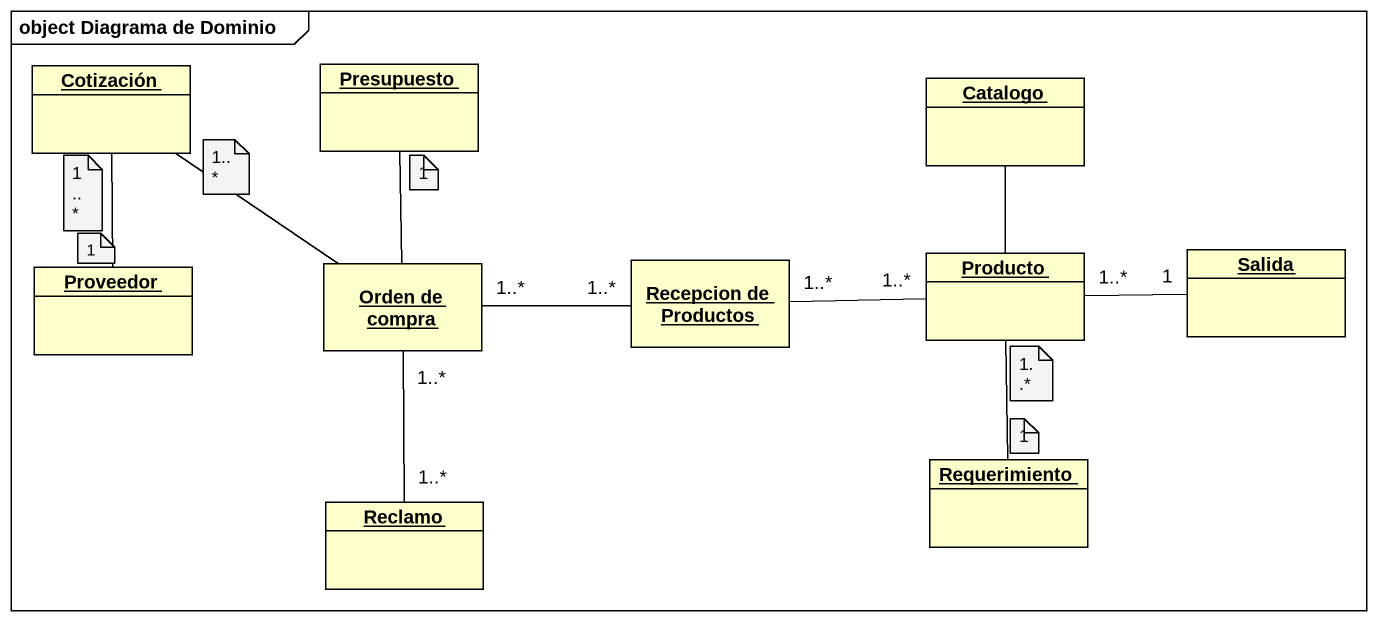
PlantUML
@startuml
mainframe object Diagrama de Dominio
hide circle
hide empty members
object Cotización
object Presupuesto
object Catalogo
object Proveedor
object "Orden de compra" as Orden_de_compra
object "Recepcion de Productos" as Recepcion_de_Productos
object Producto
object Salida
object Requerimiento
object Reclamo
Cotización -- Proveedor
Cotización -- Orden_de_compra
Presupuesto -- Orden_de_compra
Catalogo -- Producto
Orden_de_compra "1..*" -right- "1..*" Recepcion_de_Productos
Orden_de_compra "1..*" -- "1..*" Reclamo
Recepcion_de_Productos "1..*" -right- "1..*" Producto
Producto "1..*" -right- "1" Salida
Producto -- Requerimiento
note as N1
  1..*
end note
note as N2
  1..*
end note
note as N3
  1
end note
note as N4
  1
end note
note as N5
  1..*
end note
note as N6
  1
end note
@enduml
